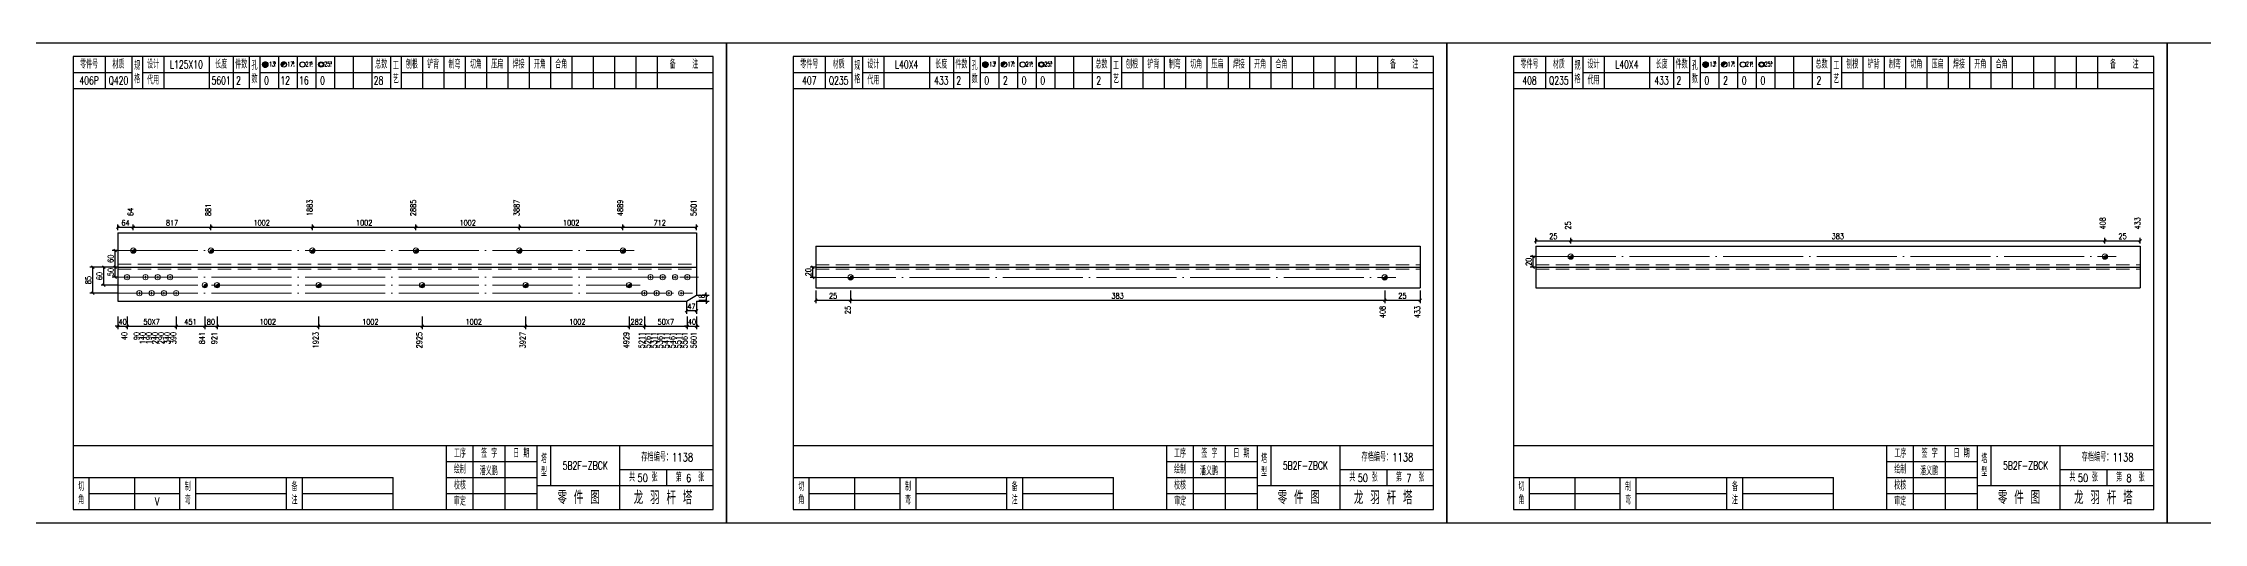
# Model space of a CAD drawing. Header units: millimetres. Extents: x 0 to 30240, y -10896 to -1348.
# Drawn here: x 1364 to 2174, y -3152 to -2972 of the extents above; entities that cross this region are included whole.
import ezdxf
from ezdxf.enums import TextEntityAlignment as Align

# ---------------------------------------------------------------- set-up
doc = ezdxf.new("R2010")
doc.units = ezdxf.units.MM
doc.header["$LTSCALE"] = 20
doc.header["$PDMODE"] = 1
doc.linetypes.add('DASHDOT2X', pattern=[1.75, 1.5, -0.125, 0, -0.125])
doc.linetypes.add('HIDDEN', pattern=[0.375, 0.25, -0.125])
for name, color, linetype, lineweight in [('1', 7, 'Continuous', 25), ('11', 3, 'Continuous', 13), ('2', 1, 'HIDDEN', 13), ('5', 1, 'Continuous', 13), ('7', 2, 'DASHDOT2X', 13)]:
    doc.layers.add(name, color=color, linetype=linetype, lineweight=lineweight)
doc.styles.get("Standard").update_dxf_attribs({"font": 'simplex', "width": 0.7, "bigfont": 'gbhzfs.shx'})
doc.styles.add('SYMBOL_TXT', font='txt.shx', dxfattribs={"width": 0.6})
doc.styles.add('TITLE_TXT', font='simplex.shx', dxfattribs={"width": 0.75, "height": 2.5, "bigfont": 'gbhzfs.shx'})
doc.dimstyles.get("Standard").update_dxf_attribs({"dimtxt": 2.1, "dimasz": 1, "dimexe": 1.05, "dimexo": 0, "dimgap": 0.63, "dimtad": 1, "dimzin": 0, "dimdsep": 46, "dimtxsty": 'standard', "dimblk": 'OBLIQUE', "dimblk1": 'OBLIQUE', "dimblk2": 'OBLIQUE', "dimcen": 0.09, "dimadec": 0, "dimazin": 0, "dimtfac": 1, "dimtdec": 1, "dimtix": 1, "dimtmove": 0, "dimatfit": 3, "dimfxl": 0, "dimtolj": 1, "dimtzin": 0, "dimarcsym": 0})
pattern_1 = [(0, (-3, 0), (0, 0.0125), [])]

# ---------------------------------------------------------------- blocks, each defined once
blk = doc.blocks.new('M12_HOLE')
h = blk.add_hatch()
h.set_pattern_fill('LINE', scale=0.1, style=0)
h.set_pattern_definition(pattern_1)
h.paths.add_polyline_path([(-5, 0, 1), (-1, 0, 1)])
at = {"color": 7}
blk.add_circle((-3, 0), 2, dxfattribs=at)
at = {"color": 7, "attachment_point": 1, "style": 'SYMBOL_TXT'}
for s, insert, char_height, width in [('13\\f??|b0|i0|c0|p54;.', (-0.1, 2.1), 3.5, 5.707), ('5', (3.7, 2.3), 1.8, 2.931)]:
    blk.add_mtext(s, dxfattribs=dict(at, insert=insert, char_height=char_height, width=width))
blk = doc.blocks.new('M16_HOLE')
h = blk.add_hatch()
h.set_pattern_fill('LINE', scale=0.1, style=0)
h.set_pattern_definition(pattern_1)
h.paths.add_polyline_path([(-1.6, 1.4, 0.668179), (-5, 0, 0.198912), (-4.4, -1.4)])
at = {"color": 7}
blk.add_circle((-3, 0), 2, dxfattribs=at)
at = {"color": 7, "attachment_point": 1, "style": 'SYMBOL_TXT'}
for s, insert, char_height, width in [('17.', (-0.4, 2.1), 3.5, 6.316), ('5', (3.6, 2.3), 1.8, 1.822)]:
    blk.add_mtext(s, dxfattribs=dict(at, insert=insert, char_height=char_height, width=width))
blk = doc.blocks.new('M20_HOLE')
at = {"color": 7}
blk.add_circle((-3, 0), 2, dxfattribs=at)
at = {"color": 7, "attachment_point": 1, "style": 'SYMBOL_TXT'}
for s, insert, char_height, width in [('21.', (-0.7, 2), 3.5, 6.074), ('5', (3.3, 2), 1.8, 1.458)]:
    blk.add_mtext(s, dxfattribs=dict(at, insert=insert, char_height=char_height, width=width))
blk = doc.blocks.new('M24_HOLE')
at = {"color": 7}
for radius in [2, 1.5]:
    blk.add_circle((-3, 0), radius, dxfattribs=at)
at = {"color": 7, "attachment_point": 1, "style": 'SYMBOL_TXT'}
for s, insert, char_height, width in [('25.', (-0.7, 2.1), 3.5, 2.429), ('5', (3.9, 2.3), 1.8, 1.944)]:
    blk.add_mtext(s, dxfattribs=dict(at, insert=insert, char_height=char_height, width=width))
blk = doc.blocks.new('JgCard')
for p, q in [((270, 180), (0, 180)), ((0, 180), (0, 0)), ((270, 0), (270, 180)), ((265, 175), (25, 175)), ((25, 175), (25, 5)), ((37, 175), (37, 163)), ((47, 175), (47, 163)), ((51, 175), (51, 163)), ((59, 175), (59, 163)), ((76, 175), (76, 163)), ((85, 175), (85, 163)), ((91, 175), (91, 163)), ((95, 175), (95, 163)), ((102, 175), (102, 163)), ((109, 175), (109, 163)), ((116, 175), (116, 163)), ((123, 175), (123, 163)), ((130, 175), (130, 163)), ((137, 175), (137, 163)), ((144, 175), (144, 163)), ((148, 175), (148, 163)), ((156, 175), (156, 163)), ((164, 175), (164, 163)), ((172, 175), (172, 163)), ((180, 175), (180, 163)), ((188, 175), (188, 163)), ((196, 175), (196, 163)), ((204, 175), (204, 163)), ((212, 175), (212, 163)), ((220, 175), (220, 163)), ((228, 175), (228, 163)), ((236, 175), (236, 163)), ((244, 175), (244, 163)), ((265, 5), (265, 175)), ((25, 169), (47, 169)), ((25, 163), (265, 163)), ((51, 169), (91, 169)), ((95, 169), (144, 169)), ((148, 169), (265, 169)), ((25, 29), (265, 29)), ((165, 5), (165, 29)), ((175, 5), (175, 29)), ((187, 5), (187, 29)), ((199, 5), (199, 29)), ((204, 29), (204, 14)), ((230, 5), (230, 29)), ((25, 17), (145, 17)), ((31, 5), (31, 17)), ((48, 17), (48, 5)), ((65, 5), (65, 17)), ((71, 5), (71, 17)), ((105, 5), (105, 17)), ((111, 5), (111, 17)), ((145, 5), (145, 17)), ((165, 23), (199, 23)), ((165, 17), (199, 17)), ((230, 20), (265, 20)), ((247.5, 20), (247.5, 14)), ((31, 11), (65, 11)), ((71, 11), (105, 11)), ((111, 11), (145, 11)), ((165, 11), (199, 11)), ((199, 14), (265, 14)), ((0, 0), (270, 0)), ((25, 5), (265, 5))]:
    blk.add_line(p, q)
blk.add_lwpolyline([(96.03, 171.99, -1), (98.03, 171.99, -1)], format="xyb", close=True)
blk.add_point((145, 96))
at = {"xscale": 0.5, "yscale": 0.5, "zscale": 0.5}
for name, p in [('M12_HOLE', (98.53, 171.99)), ('M16_HOLE', (105.5, 172)), ('M20_HOLE', (112.5, 172)), ('M24_HOLE', (119.5, 172))]:
    blk.add_blockref(name, p, dxfattribs=at)
at = {"style": 'TITLE_TXT', "width": 0.75}
for s, height, p in [('存档编号：1138', 3.076, (238.02, 23.07)), ('潘义鹏', 3, (177.45, 17.91)), ('龙 羽 杆 塔', 5, (235.17, 6.97))]:
    blk.add_text(s, height=height, dxfattribs=at).set_placement(p)
at = {"attachment_point": 5, "style": 'TITLE_TXT'}
for s, insert, char_height, width in [('零件号', (31, 172), 3, 15), ('材质', (42, 172), 3, 8), ('规格', (49, 169), 3, 4), ('设计', (55, 172), 3, 8), ('长度', (80.5, 172), 3, 8), ('件数', (88, 172), 3, 6), ('孔数', (93, 169), 3, 4), ('总数', (140.5, 172), 3, 7), ('工\\P艺', (146, 169), 3, 4), ('刨根', (152, 172), 3, 8), ('铲背', (160, 172), 3, 8), ('制弯', (168, 172), 3, 8), ('切角', (176, 172), 3, 8), ('压扁', (184, 172), 3, 8), ('焊接', (192, 172), 3, 8), ('开角', (200, 172), 3, 8), ('合角', (208, 172), 3, 8), ('备    注', (254, 172), 3, 22), ('代用', (55, 166), 3, 8), ('工序', (170, 26), 3, 10), ('签 字', (181, 26), 3, 12), ('日 期', (193, 26), 3, 12), ('塔\\P型', (201.5, 21.5), 3, 5), ('绘制', (170, 20), 3, 10), ('共    张', (238.75, 17), 3, 17.5), ('第    张', (256.25, 17), 3, 17.5), ('切\\P角', (28, 11), 3, 6), ('制\\P弯', (68, 11), 3, 6), ('备\\P注', (108, 11), 3, 6), ('校核', (170, 14), 3, 10), ('审定', (170, 8), 3, 10), ('零 件 图', (214.5, 9.5), 5, 31)]:
    blk.add_mtext(s, dxfattribs=dict(at, insert=insert, char_height=char_height, width=width))
blk = doc.blocks.new('M16')
for p, q in [((-0.71, -0.71), (0.71, 0.71)), ((-0.4, 0), (0.4, 0)), ((0, 0.4), (0, -0.4))]:
    blk.add_line(p, q)
blk.add_circle((0, 0), 1)
for radius in [0.8, 0.6, 0.4, 0.2]:
    blk.add_arc((0, 0), radius, 225, 45)
blk = doc.blocks.new('_Oblique')
at = {"color": 0, "linetype": 'ByBlock', "lineweight": -2}
blk.add_line((-0.5, -0.5), (0.5, 0.5), dxfattribs=at)
blk = doc.blocks.new('*D6663')
at = {"layer": '11', "color": 0, "lineweight": -2}
for p, q in [((1604.94, -3068.97), (1604.94, -3073.7)), ((1608.7, -3068.97), (1608.7, -3073.7)), ((1608.7, -3072.65), (1604.94, -3072.65))]:
    blk.add_line(p, q, dxfattribs=at)
at = {"layer": 'Defpoints', "color": 0}
for p in [(1604.94, -3068.97), (1608.7, -3068.97), (1604.94, -3072.65)]:
    blk.add_point(p, dxfattribs=at)
at = {"layer": '11', "color": 0, "lineweight": -2, "rotation": 180}
blk.add_blockref('_Oblique', (1604.94, -3072.65), dxfattribs=at)
at = {"layer": '11', "color": 0, "lineweight": -2}
blk.add_blockref('_Oblique', (1608.7, -3072.65), dxfattribs=at)
at = {"layer": '11', "color": 0, "insert": (1606.82, -3070.97), "char_height": 2.1, "attachment_point": 5}
blk.add_mtext('\\A1;47', dxfattribs=at)
blk = doc.blocks.new('*D6664')
at = {"layer": '11', "color": 0, "lineweight": -2}
for p, q in [((1608.7, -3066.72), (1613.42, -3066.72)), ((1608.7, -3068.97), (1613.42, -3068.97)), ((1612.38, -3066.72), (1612.38, -3065.72)), ((1612.38, -3066.72), (1612.38, -3068.97)), ((1612.38, -3068.97), (1612.38, -3069.97))]:
    blk.add_line(p, q, dxfattribs=at)
at = {"layer": 'Defpoints', "color": 0}
for p in [(1608.7, -3066.72), (1608.7, -3068.97), (1612.38, -3068.97)]:
    blk.add_point(p, dxfattribs=at)
at = {"layer": '11', "color": 0, "lineweight": -2}
for p, rotation in [((1612.38, -3066.72), 270), ((1612.38, -3068.97), 90)]:
    blk.add_blockref('_Oblique', p, dxfattribs=dict(at, rotation=rotation))
at = {"layer": '11', "color": 0, "insert": (1610.69, -3067.85), "char_height": 2.1, "attachment_point": 5, "rotation": 90}
blk.add_mtext('\\A1;18', dxfattribs=at)
blk = doc.blocks.new('*D6672')
at = {"layer": '11', "color": 0, "lineweight": -2}
for p, q in [((1605.26, -3074.75), (1605.26, -3079.47)), ((1608.7, -3074.75), (1608.7, -3079.47)), ((1605.26, -3078.42), (1604.26, -3078.42)), ((1605.26, -3078.42), (1608.7, -3078.42)), ((1608.7, -3078.42), (1609.7, -3078.42))]:
    blk.add_line(p, q, dxfattribs=at)
at = {"layer": 'Defpoints', "color": 0}
for p in [(1605.26, -3074.75), (1608.7, -3074.75), (1608.7, -3078.42)]:
    blk.add_point(p, dxfattribs=at)
at = {"layer": '11', "color": 0, "lineweight": -2}
blk.add_blockref('_Oblique', (1605.26, -3078.42), dxfattribs=at)
at = {"layer": '11', "color": 0, "lineweight": -2, "rotation": 180}
blk.add_blockref('_Oblique', (1608.7, -3078.42), dxfattribs=at)
at = {"layer": '11', "color": 0, "insert": (1606.98, -3076.74), "char_height": 2.1, "attachment_point": 5}
blk.add_mtext('\\A1;40', dxfattribs=at)
blk = doc.blocks.new('*D6682')
at = {"layer": '11', "color": 0, "lineweight": -2}
for p, q in [((1391.8, -3074.75), (1391.8, -3079.47)), ((1395.24, -3074.75), (1395.24, -3079.47)), ((1391.8, -3078.42), (1390.8, -3078.42)), ((1391.8, -3078.42), (1395.24, -3078.42)), ((1395.24, -3078.42), (1396.24, -3078.42))]:
    blk.add_line(p, q, dxfattribs=at)
at = {"layer": 'Defpoints', "color": 0}
for p in [(1391.8, -3074.75), (1395.24, -3074.75), (1395.24, -3078.42)]:
    blk.add_point(p, dxfattribs=at)
at = {"layer": '11', "color": 0, "lineweight": -2}
blk.add_blockref('_Oblique', (1391.8, -3078.42), dxfattribs=at)
at = {"layer": '11', "color": 0, "lineweight": -2, "rotation": 180}
blk.add_blockref('_Oblique', (1395.24, -3078.42), dxfattribs=at)
at = {"layer": '11', "color": 0, "insert": (1393.52, -3076.74), "char_height": 2.1, "attachment_point": 5}
blk.add_mtext('\\A1;40', dxfattribs=at)
blk = doc.blocks.new('M20')
for p, q in [((-0.5, 0), (0.5, 0)), ((0, -0.5), (0, 0.5))]:
    blk.add_line(p, q)
blk.add_circle((0, 0), 1)

msp = doc.modelspace()

# ---------------------------------------------------------------- linework, layer by layer
at = {"layer": '1'}
for p, q in [((1391.8, -3043.352), (1608.7, -3043.352)), ((1391.8, -3043.352), (1391.8, -3068.972)), ((1608.7, -3043.352), (1608.7, -3056.162)), ((1653.4, -3048.392), (1653.4, -3063.932)), ((1653.4, -3048.392), (1880, -3048.392)), ((1880, -3048.392), (1880, -3063.932)), ((1923.4, -3048.392), (1923.4, -3063.932)), ((1923.4, -3048.392), (2150, -3048.392)), ((2150, -3048.392), (2150, -3063.932)), ((1391.8, -3056.162), (1608.7, -3056.162)), ((1608.7, -3056.162), (1608.7, -3066.722)), ((1653.4, -3056.162), (1880, -3056.162)), ((1923.4, -3056.162), (2150, -3056.162)), ((1391.8, -3068.972), (1604.945, -3068.972)), ((1604.945, -3068.972), (1608.7, -3066.722)), ((1653.4, -3063.932), (1880, -3063.932)), ((1923.4, -3063.932), (2150, -3063.932))]:
    msp.add_line(p, q, dxfattribs=at)
at = {"layer": '2'}
for p, q in [((1391.8, -3055.138), (1608.7, -3055.138)), ((1391.8, -3056.924), (1608.7, -3056.924)), ((1653.4, -3055.385), (1880, -3055.385)), ((1653.4, -3056.939), (1880, -3056.939)), ((1923.4, -3055.385), (2150, -3055.385)), ((1923.4, -3056.939), (2150, -3056.939))]:
    msp.add_line(p, q, dxfattribs=at)
at = {"layer": '7'}
for p, q in [((1391.8, -3050.014), (1585.323, -3050.014)), ((1923.4, -3052.277), (2140.909, -3052.277)), ((1391.8, -3059.972), (1609.46, -3059.972)), ((1653.4, -3060.047), (1870.909, -3060.047)), ((1391.8, -3062.972), (1587.623, -3062.972)), ((1391.8, -3065.972), (1607.16, -3065.972))]:
    msp.add_line(p, q, dxfattribs=at)

# ---------------------------------------------------------------- block references
at = {"layer": '1'}
for p in [(1350, -3152.162), (1620, -3152.162), (1890, -3152.162), (2160, -3152.162)]:
    msp.add_blockref('JgCard', p, dxfattribs=at)
at = {"layer": '5'}
for name, p in [('M16', (1397.54, -3050.014)), ('M16', (1426.667, -3050.014)), ('M16', (1464.718, -3050.014)), ('M16', (1503.519, -3050.014)), ('M16', (1542.321, -3050.014)), ('M16', (1581.123, -3050.014)), ('M16', (1936.47, -3052.277)), ('M16', (2136.709, -3052.277)), ('M20', (1395.24, -3059.972)), ('M20', (1402.14, -3059.972)), ('M20', (1406.74, -3059.972)), ('M20', (1411.34, -3059.972)), ('M20', (1591.46, -3059.972)), ('M20', (1596.06, -3059.972)), ('M20', (1600.66, -3059.972)), ('M20', (1605.26, -3059.972)), ('M16', (1666.47, -3060.047)), ('M16', (1866.709, -3060.047)), ('M20', (1399.84, -3065.972)), ('M20', (1404.44, -3065.972)), ('M20', (1409.04, -3065.972)), ('M20', (1413.64, -3065.972)), ('M16', (1424.367, -3062.972)), ('M16', (1428.967, -3062.972)), ('M16', (1467.018, -3062.972)), ('M16', (1505.819, -3062.972)), ('M16', (1544.621, -3062.972)), ('M16', (1583.423, -3062.972)), ('M20', (1589.16, -3065.972)), ('M20', (1593.76, -3065.972)), ('M20', (1598.36, -3065.972)), ('M20', (1602.96, -3065.972))]:
    msp.add_blockref(name, p, dxfattribs=at)

# ---------------------------------------------------------------- texts
at = {"style": 'TITLE_TXT', "width": 0.75}
for s, p in [('50', (1586.602, -3136.805)), ('6', (1604.791, -3136.851)), ('50', (1856.602, -3136.805)), ('7', (1874.791, -3136.851)), ('50', (2126.602, -3136.805)), ('8', (2144.791, -3136.851))]:
    msp.add_text(s, height=3, dxfattribs=at).set_placement(p)
at = {"layer": '1', "width": 0.7}
for s, p in [('L125X10', (1417.5, -2980.162)), ('L40X4', (1687.5, -2980.162)), ('L40X4', (1957.5, -2980.162)), ('406P', (1381, -2986.162)), ('Q420', (1392, -2986.162)), ('5601', (1430.5, -2986.162)), ('2', (1437, -2986.162)), ('0', (1447.5, -2986.162)), ('12', (1454.5, -2986.162)), ('16', (1461.5, -2986.162)), ('0', (1468.5, -2986.162)), ('28', (1489.5, -2986.162)), ('407', (1651, -2986.162)), ('Q235', (1662, -2986.162)), ('433', (1700.5, -2986.162)), ('2', (1707, -2986.162)), ('0', (1717.5, -2986.162)), ('2', (1724.5, -2986.162)), ('0', (1731.5, -2986.162)), ('0', (1738.5, -2986.162)), ('2', (1759.5, -2986.162)), ('408', (1921, -2986.162)), ('Q235', (1932, -2986.162)), ('433', (1970.5, -2986.162)), ('2', (1977, -2986.162)), ('0', (1987.5, -2986.162)), ('2', (1994.5, -2986.162)), ('0', (2001.5, -2986.162)), ('0', (2008.5, -2986.162)), ('2', (2029.5, -2986.162)), ('V', (1406.5, -3144.162))]:
    msp.add_text(s, height=3, dxfattribs=at).set_placement(p, align=Align.MIDDLE_CENTER)
for s, p in [('64', (1397.555, -3037.052)), ('881', (1426.678, -3037.052)), ('1883', (1464.737, -3037.052)), ('2885', (1503.53, -3037.052)), ('3887', (1542.338, -3037.052)), ('4889', (1581.131, -3037.052)), ('5601', (1608.7, -3037.052)), ('25', (1936.502, -3042.092)), ('408', (2136.962, -3042.092)), ('433', (2150, -3042.092))]:
    msp.add_text(s, height=2.1, rotation=90, dxfattribs=at).set_placement(p)
for s, p in [('25', (1666.502, -3070.757)), ('408', (1866.962, -3070.757)), ('433', (1880, -3070.757)), ('40', (1395.24, -3080.522)), ('90', (1399.84, -3080.522)), ('140', (1402.14, -3080.522)), ('190', (1404.44, -3080.522)), ('240', (1406.74, -3080.522)), ('290', (1409.04, -3080.522)), ('340', (1411.34, -3080.522)), ('390', (1413.64, -3080.522)), ('841', (1424.376, -3080.522)), ('921', (1428.973, -3080.522)), ('1923', (1467.023, -3080.522)), ('2925', (1505.825, -3080.522)), ('3927', (1544.627, -3080.522)), ('4929', (1583.426, -3080.522)), ('5211', (1589.167, -3080.522)), ('5261', (1591.467, -3080.522)), ('5311', (1593.767, -3080.522)), ('5361', (1596.067, -3080.522)), ('5411', (1598.367, -3080.522)), ('5461', (1600.667, -3080.522)), ('5511', (1602.967, -3080.522)), ('5561', (1605.273, -3080.522)), ('5601', (1608.7, -3080.522))]:
    msp.add_text(s, height=2.1, rotation=90, dxfattribs=at).set_placement(p, align=Align.RIGHT)
at = {"layer": '1', "char_height": 3, "width": 26, "attachment_point": 5}
for insert in [(1567, -3130.662), (1837, -3130.662), (2107, -3130.662)]:
    msp.add_mtext('5B2F-ZBCK', dxfattribs=dict(at, insert=insert))

# ---------------------------------------------------------------- dimensions: what is measured, and where the dimension line sits
at = {"layer": '1'}
for base, p1, p2, text in [((1390.75, -3050.014), (1391.75, -3056.162), (1391.75, -3050.014), '60'), ((1922.35, -3052.277), (1923.35, -3056.162), (1923.35, -3052.277), '20'), ((1382.35, -3056.162), (1391.75, -3065.972), (1391.75, -3056.162), '85'), ((1386.55, -3056.162), (1391.75, -3062.972), (1391.75, -3056.162), '60'), ((1390.75, -3056.162), (1391.75, -3059.972), (1391.75, -3056.162), '50'), ((1652.35, -3056.162), (1653.35, -3060.047), (1653.35, -3056.162), '20')]:
    msp.add_linear_dim(base=base, p1=p1, p2=p2, angle=90, text=text, dimstyle='standard', dxfattribs=at).render()
at = {"layer": '11'}
for base, p1, p2, text in [((1397.54, -3041.252), (1391.8, -3042.302), (1397.54, -3042.302), '64'), ((1426.667, -3041.252), (1397.54, -3042.302), (1426.667, -3042.302), '817'), ((1464.718, -3041.252), (1426.667, -3042.302), (1464.718, -3042.302), '1002'), ((1503.519, -3041.252), (1464.718, -3042.302), (1503.519, -3042.302), '1002'), ((1542.321, -3041.252), (1503.519, -3042.302), (1542.321, -3042.302), '1002'), ((1581.123, -3041.252), (1542.321, -3042.302), (1581.123, -3042.302), '1002'), ((1608.7, -3041.252), (1581.123, -3042.302), (1608.7, -3042.302), '712'), ((1936.47, -3046.292), (1923.4, -3047.342), (1936.47, -3047.342), '25'), ((2136.709, -3046.292), (1936.47, -3047.342), (2136.709, -3047.342), '383'), ((2150, -3046.292), (2136.709, -3047.342), (2150, -3047.342), '25'), ((1666.47, -3068.657), (1653.4, -3064.982), (1666.47, -3064.982), '25'), ((1866.709, -3068.657), (1666.47, -3064.982), (1866.709, -3064.982), '383'), ((1880, -3068.657), (1866.709, -3064.982), (1880, -3064.982), '25'), ((1413.64, -3078.422), (1395.24, -3074.747), (1413.64, -3074.747), '50X7'), ((1424.367, -3078.422), (1413.64, -3074.747), (1424.367, -3074.747), '451'), ((1428.967, -3078.422), (1424.367, -3074.747), (1428.967, -3074.747), '80'), ((1467.018, -3078.422), (1428.967, -3074.747), (1467.018, -3074.747), '1002'), ((1505.819, -3078.422), (1467.018, -3074.747), (1505.819, -3074.747), '1002'), ((1544.621, -3078.422), (1505.819, -3074.747), (1544.621, -3074.747), '1002'), ((1583.423, -3078.422), (1544.621, -3074.747), (1583.423, -3074.747), '1002'), ((1589.16, -3078.422), (1583.423, -3074.747), (1589.16, -3074.747), '282'), ((1605.26, -3078.422), (1589.16, -3074.747), (1605.26, -3074.747), '50X7')]:
    msp.add_linear_dim(base=base, p1=p1, p2=p2, text=text, dimstyle='standard', dxfattribs=at).render()
for base, p1, p2, text, picture, middle in [((1604.945, -3072.647), (1608.7, -3068.972), (1604.945, -3068.972), '47', '*D6663', (1606.822, -3070.967)), ((1395.24, -3078.422), (1391.8, -3074.747), (1395.24, -3074.747), '40', '*D6682', (1393.52, -3076.742)), ((1608.7, -3078.422), (1605.26, -3074.747), (1608.7, -3074.747), '40', '*D6672', (1606.98, -3076.742))]:
    dim = msp.add_linear_dim(base=base, p1=p1, p2=p2, text=text, dimstyle='standard', dxfattribs=at)
    dim.commit()
    dim.dimension.update_dxf_attribs({"geometry": picture, "text_midpoint": middle})
dim = msp.add_linear_dim(base=(1612.375, -3068.972), p1=(1608.7, -3066.722), p2=(1608.7, -3068.972), angle=90, text='18', dimstyle='standard', dxfattribs=at)
dim.commit()
dim.dimension.update_dxf_attribs({"geometry": '*D6664', "text_midpoint": (1610.695, -3067.847)})

doc.saveas('drawing.dxf')
